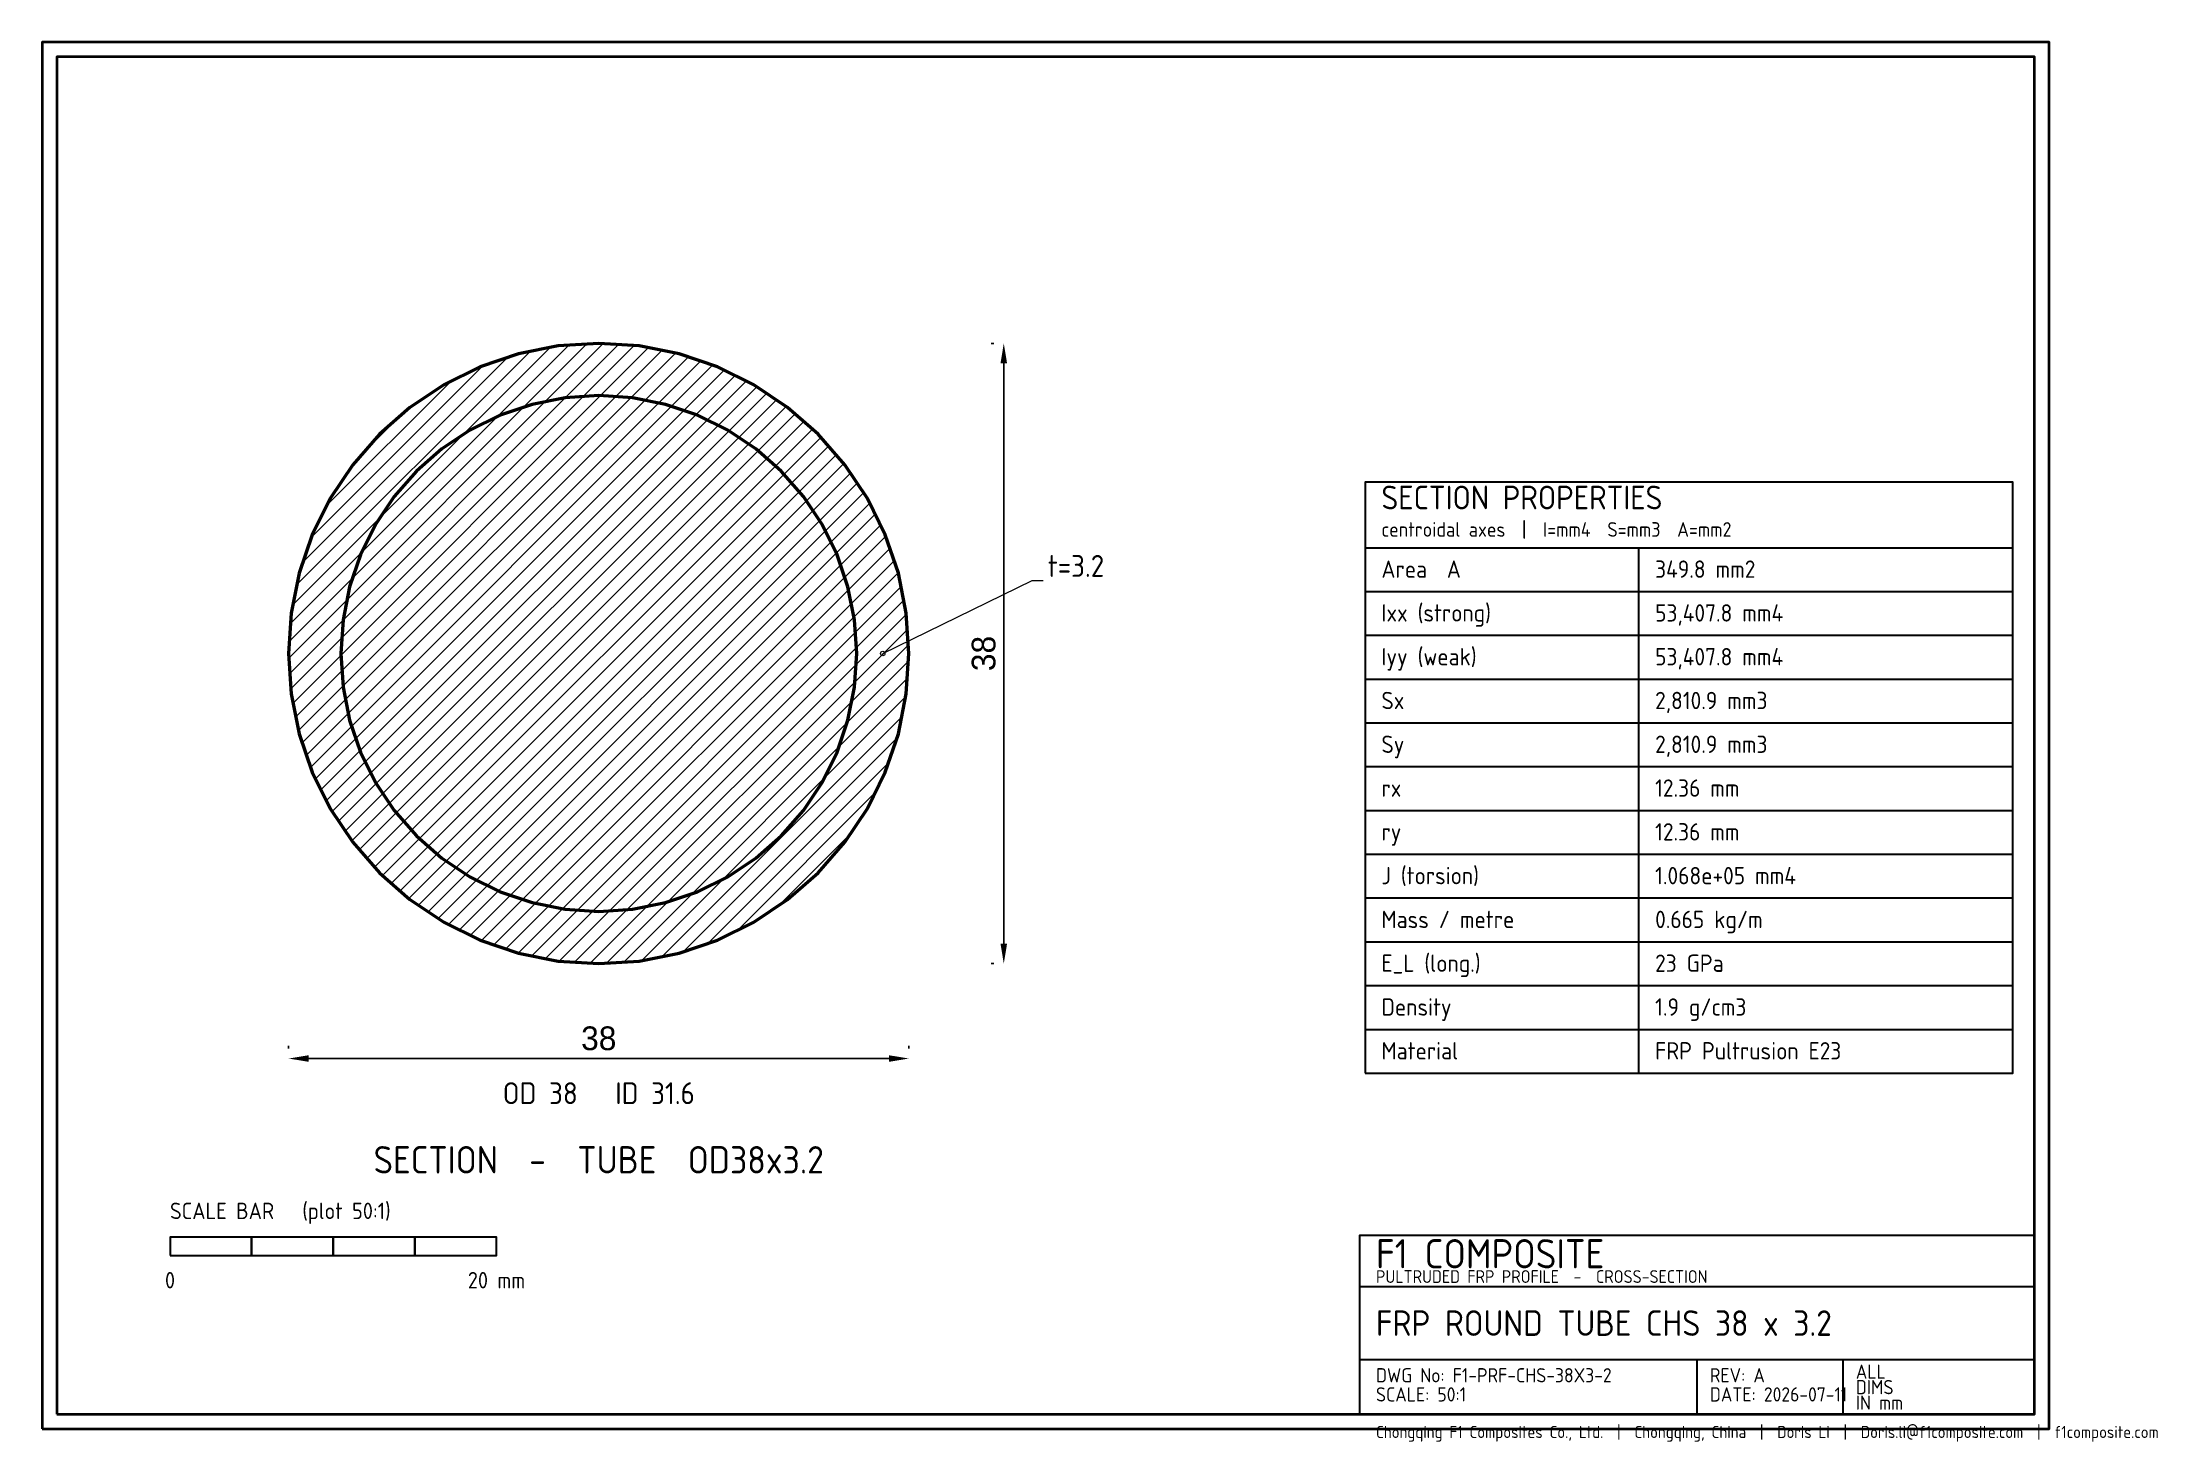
# Model space of a CAD drawing. Header units: millimetres. Extents: x 0 to 11595, y -70 to 7600.
import ezdxf
from ezdxf.enums import TextEntityAlignment as Align

# ---------------------------------------------------------------- set-up
doc = ezdxf.new("R2010")
doc.units = ezdxf.units.MM
for name, color, linetype, lineweight in [('BEAM', 4, 'CONTINUOUS', 50), ('BORDER', 250, 'CONTINUOUS', 40), ('DIM', 1, 'CONTINUOUS', 18), ('HATCH', 9, 'CONTINUOUS', 9), ('TEXT', 250, 'CONTINUOUS', 25), ('TITLE', 250, 'CONTINUOUS', 30)]:
    doc.layers.add(name, color=color, linetype=linetype, lineweight=lineweight)
doc.layers.add('NOTE', color=2, linetype='CONTINUOUS', lineweight=18, true_color=0xb45f00)
doc.styles.add('F1', font='isocp.shx')
doc.dimstyles.new('F1DIM', dxfattribs={"dimtxt": 130, "dimasz": 110, "dimexe": 70, "dimexo": 55, "dimgap": 45, "dimtad": 1, "dimdec": 0, "dimcen": 2.5, "dimclrd": 1, "dimclre": 1, "dimclrt": 1, "dimazin": 3, "dimtfac": 1, "dimtmove": 0, "dimatfit": 3})

msp = doc.modelspace()

# ---------------------------------------------------------------- hatches: boundary and pattern name
at = {"layer": 'HATCH'}
h = msp.add_hatch(dxfattribs=at)
h.set_pattern_fill('ANSI31', scale=20)
h.paths.add_polyline_path([(4750, 4250), (4735.5, 4471.9), (4692.1, 4690), (4620.6, 4900.6), (4522.2, 5100), (4398.7, 5284.9), (4252.1, 5452.1), (4084.9, 5598.7), (3900, 5722.2), (3700.6, 5820.6), (3490, 5892.1), (3271.9, 5935.5), (3050, 5950), (2828.1, 5935.5), (2610, 5892.1), (2399.4, 5820.6), (2200, 5722.2), (2015.1, 5598.7), (1847.9, 5452.1), (1701.3, 5284.9), (1577.8, 5100), (1479.4, 4900.6), (1407.9, 4690), (1364.5, 4471.9), (1350, 4250), (1364.5, 4028.1), (1407.9, 3810), (1479.4, 3599.4), (1577.8, 3400), (1701.3, 3215.1), (1847.9, 3047.9), (2015.1, 2901.3), (2200, 2777.8), (2399.4, 2679.4), (2610, 2607.9), (2828.1, 2564.5), (3050, 2550), (3271.9, 2564.5), (3490, 2607.9), (3700.6, 2679.4), (3900, 2777.8), (4084.9, 2901.3), (4252.1, 3047.9), (4398.7, 3215.1), (4522.2, 3400), (4620.6, 3599.4), (4692.1, 3810), (4735.5, 4028.1)])
h.paths.add_polyline_path([(4463.7, 4250), (4451.6, 4434.5), (4415.5, 4615.9), (4356.1, 4791), (4274.3, 4956.8), (4171.6, 5110.6), (4049.6, 5249.6), (3910.6, 5371.6), (3756.8, 5474.3), (3591, 5556.1), (3415.9, 5615.5), (3234.5, 5651.6), (3050, 5663.7), (2865.5, 5651.6), (2684.1, 5615.5), (2509, 5556.1), (2343.2, 5474.3), (2189.4, 5371.6), (2050.4, 5249.6), (1928.4, 5110.6), (1825.7, 4956.8), (1743.9, 4791), (1684.5, 4615.9), (1648.4, 4434.5), (1636.3, 4250), (1648.4, 4065.5), (1684.5, 3884.1), (1743.9, 3709), (1825.7, 3543.2), (1928.4, 3389.4), (2050.4, 3250.4), (2189.4, 3128.4), (2343.2, 3025.7), (2509, 2943.9), (2684.1, 2884.5), (2865.5, 2848.4), (3050, 2836.3), (3234.5, 2848.4), (3415.9, 2884.5), (3591, 2943.9), (3756.8, 3025.7), (3910.6, 3128.4), (4049.6, 3250.4), (4171.6, 3389.4), (4274.3, 3543.2), (4356.1, 3709), (4415.5, 3884.1), (4451.6, 4065.5)], flags=0)

# ---------------------------------------------------------------- linework, layer by layer
at = {"layer": 'BEAM'}
for points in [[(4750, 4250), (4735.5, 4471.9), (4692.1, 4690), (4620.6, 4900.6), (4522.2, 5100), (4398.7, 5284.9), (4252.1, 5452.1), (4084.9, 5598.7), (3900, 5722.2), (3700.6, 5820.6), (3490, 5892.1), (3271.9, 5935.5), (3050, 5950), (2828.1, 5935.5), (2610, 5892.1), (2399.4, 5820.6), (2200, 5722.2), (2015.1, 5598.7), (1847.9, 5452.1), (1701.3, 5284.9), (1577.8, 5100), (1479.4, 4900.6), (1407.9, 4690), (1364.5, 4471.9), (1350, 4250), (1364.5, 4028.1), (1407.9, 3810), (1479.4, 3599.4), (1577.8, 3400), (1701.3, 3215.1), (1847.9, 3047.9), (2015.1, 2901.3), (2200, 2777.8), (2399.4, 2679.4), (2610, 2607.9), (2828.1, 2564.5), (3050, 2550), (3271.9, 2564.5), (3490, 2607.9), (3700.6, 2679.4), (3900, 2777.8), (4084.9, 2901.3), (4252.1, 3047.9), (4398.7, 3215.1), (4522.2, 3400), (4620.6, 3599.4), (4692.1, 3810), (4735.5, 4028.1)], [(4463.7, 4250), (4451.6, 4434.5), (4415.5, 4615.9), (4356.1, 4791), (4274.3, 4956.8), (4171.6, 5110.6), (4049.6, 5249.6), (3910.6, 5371.6), (3756.8, 5474.3), (3591, 5556.1), (3415.9, 5615.5), (3234.5, 5651.6), (3050, 5663.7), (2865.5, 5651.6), (2684.1, 5615.5), (2509, 5556.1), (2343.2, 5474.3), (2189.4, 5371.6), (2050.4, 5249.6), (1928.4, 5110.6), (1825.7, 4956.8), (1743.9, 4791), (1684.5, 4615.9), (1648.4, 4434.5), (1636.3, 4250), (1648.4, 4065.5), (1684.5, 3884.1), (1743.9, 3709), (1825.7, 3543.2), (1928.4, 3389.4), (2050.4, 3250.4), (2189.4, 3128.4), (2343.2, 3025.7), (2509, 2943.9), (2684.1, 2884.5), (2865.5, 2848.4), (3050, 2836.3), (3234.5, 2848.4), (3415.9, 2884.5), (3591, 2943.9), (3756.8, 3025.7), (3910.6, 3128.4), (4049.6, 3250.4), (4171.6, 3389.4), (4274.3, 3543.2), (4356.1, 3709), (4415.5, 3884.1), (4451.6, 4065.5)]]:
    msp.add_lwpolyline(points, close=True, dxfattribs=at)
at = {"layer": 'BORDER'}
for points in [[(0, 0), (11000, 0), (11000, 7600), (0, 7600)], [(80, 80), (10920, 80), (10920, 7520), (80, 7520)]]:
    msp.add_lwpolyline(points, close=True, dxfattribs=at)
at = {"layer": 'NOTE'}
for p, q in [((4606.8, 4250), (5426, 4650)), ((5426, 4650), (5486, 4650))]:
    msp.add_line(p, q, dxfattribs=at)
msp.add_circle((4606.8, 4250), 12, dxfattribs=at)
at = {"layer": 'TITLE'}
for p, q in [((7250, 4830), (10800, 4830)), ((8750, 1950), (8750, 4830)), ((7250, 4590), (10800, 4590)), ((7250, 4350), (10800, 4350)), ((7250, 4110), (10800, 4110)), ((7250, 3870), (10800, 3870)), ((7250, 3630), (10800, 3630)), ((7250, 3390), (10800, 3390)), ((7250, 3150), (10800, 3150)), ((7250, 2910), (10800, 2910)), ((7250, 2670), (10800, 2670)), ((7250, 2430), (10800, 2430)), ((7250, 2190), (10800, 2190)), ((7250, 1950), (10800, 1950)), ((7220, 780), (10920, 780)), ((7220, 380), (10920, 380)), ((9070, 80), (9070, 380)), ((9870, 80), (9870, 380))]:
    msp.add_line(p, q, dxfattribs=at)
for points in [[(7250, 1950), (10800, 1950), (10800, 5190), (7250, 5190)], [(700, 950), (1147.4, 950), (1147.4, 1050), (700, 1050)], [(1147.4, 950), (1594.7, 950), (1594.7, 1050), (1147.4, 1050)], [(1594.7, 950), (2042.1, 950), (2042.1, 1050), (1594.7, 1050)], [(2042.1, 950), (2489.5, 950), (2489.5, 1050), (2042.1, 1050)], [(7220, 80), (10920, 80), (10920, 1060), (7220, 1060)]]:
    msp.add_lwpolyline(points, close=True, dxfattribs=at)

# ---------------------------------------------------------------- texts
at = {"layer": 'NOTE', "style": 'F1'}
msp.add_text('t=3.2', height=120, dxfattribs=at).set_placement((5511, 4670))
msp.add_text('OD 38   ID 31.6', height=120, dxfattribs=at).set_placement((3050, 1780), align=Align.CENTER)
at = {"layer": 'TEXT', "style": 'F1'}
for s, height, p in [('centroidal axes  |  I=mm4  S=mm3  A=mm2', 80, (7340, 4890)), ('Area  A', 95, (7340, 4665)), ('349.8 mm2', 95, (8840, 4665)), ('Ixx (strong)', 95, (7340, 4425)), ('53,407.8 mm4', 95, (8840, 4425)), ('Iyy (weak)', 95, (7340, 4185)), ('53,407.8 mm4', 95, (8840, 4185)), ('Sx', 95, (7340, 3945)), ('2,810.9 mm3', 95, (8840, 3945)), ('Sy', 95, (7340, 3705)), ('2,810.9 mm3', 95, (8840, 3705)), ('rx', 95, (7340, 3465)), ('12.36 mm', 95, (8840, 3465)), ('ry', 95, (7340, 3225)), ('12.36 mm', 95, (8840, 3225)), ('J (torsion)', 95, (7340, 2985)), ('1.068e+05 mm4', 95, (8840, 2985)), ('Mass / metre', 95, (7340, 2745)), ('0.665 kg/m', 95, (8840, 2745)), ('E_L (long.)', 95, (7340, 2505)), ('23 GPa', 95, (8840, 2505)), ('Density', 95, (7340, 2265)), ('1.9 g/cm3', 95, (8840, 2265)), ('Material', 95, (7340, 2025)), ('FRP Pultrusion E23', 95, (8840, 2025)), ('SCALE BAR   (plot 50:1)', 90, (700, 1150)), ('Chongqing F1 Composites Co., Ltd.  |  Chongqing, China  |  Doris Li  |  Doris.li@f1composite.com  |  f1composite.com', 66, (7310, -50))]:
    msp.add_text(s, height=height, dxfattribs=at).set_placement(p)
for s, p in [('0', (700, 770)), ('20 mm', (2489.5, 770))]:
    msp.add_text(s, height=90, dxfattribs=at).set_placement(p, align=Align.CENTER)
at = {"layer": 'TITLE', "style": 'F1'}
for s, height, p in [('SECTION PROPERTIES', 130, (7340, 5040)), ('F1 COMPOSITE', 160, (7310, 880)), ('PULTRUDED FRP PROFILE  -  CROSS-SECTION', 70, (7310, 800)), ('FRP ROUND TUBE CHS 38 x 3.2', 140, (7310, 510)), ('ALL', 78, (9940, 275)), ('DWG No: F1-PRF-CHS-38X3-2', 78, (7310, 255)), ('REV: A', 78, (9140, 255)), ('DIMS', 78, (9940, 190)), ('SCALE: 50:1', 78, (7310, 150)), ('DATE: 2026-07-11', 78, (9140, 150)), ('IN mm', 78, (9940, 105))]:
    msp.add_text(s, height=height, dxfattribs=at).set_placement(p)
msp.add_text('SECTION  -  TUBE  OD38x3.2', height=150, dxfattribs=at).set_placement((3050, 1400), align=Align.CENTER)

# ---------------------------------------------------------------- dimensions: what is measured, and where the dimension line sits
at = {"layer": 'DIM'}
msp.add_linear_dim(base=(5270, 2550), p1=(5270, 2550), p2=(5270, 5950), angle=90, text='38', dimstyle='F1DIM', dxfattribs=at).render()
msp.add_linear_dim(base=(1350, 2030), p1=(1350, 2030), p2=(4750, 2030), text='38', dimstyle='F1DIM', dxfattribs=at).render()

doc.saveas('drawing.dxf')
